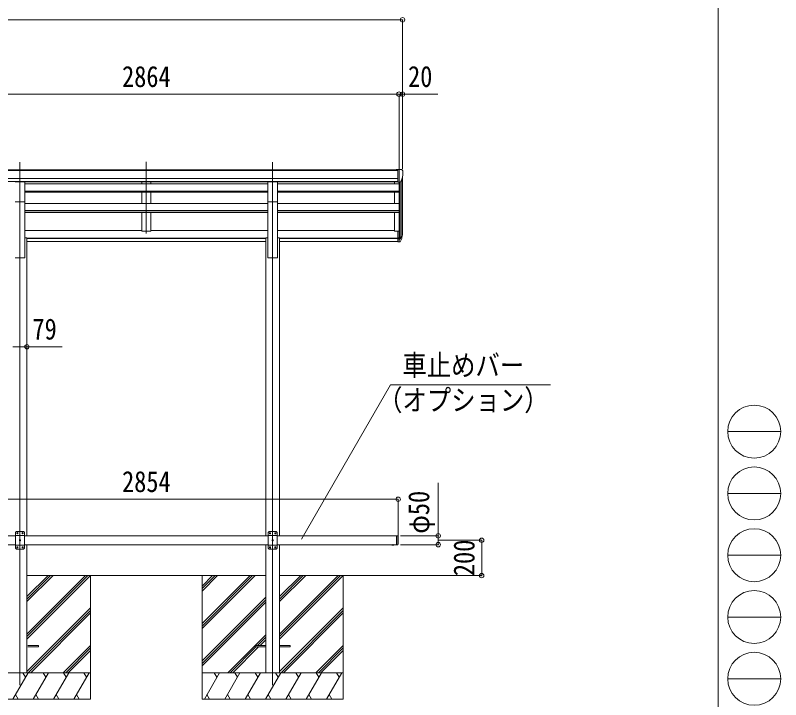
# Model space of a CAD drawing. Units: millimetres at full size. Extents: x -6988 to 7066, y -4877 to 4823.
# Drawn here: x 2728 to 7066, y -2420 to 1456 of the extents above; entities that cross this region are included whole.
import ezdxf
from ezdxf.enums import TextEntityAlignment as Align

# ---------------------------------------------------------------- set-up
doc = ezdxf.new("R2010")
doc.units = ezdxf.units.MM
doc.header["$LTSCALE"] = 25
doc.header["$PDMODE"] = 32
doc.header["$PDSIZE"] = 25
for name, color, linetype, lineweight in [('0-0_0', 7, 'Continuous', 9), ('0-1_本体', 4, 'Continuous', 9), ('0-2_部品', 7, 'Continuous', 9), ('0-4_TABLE1', 3, 'Continuous', 9), ('0-5_DIM1', 3, 'Continuous', 9), ('0-8_PARTS2', 2, 'Continuous', 9), ('0-A_寸法', 6, 'Continuous', 9), ('F-0_240', 7, 'Continuous', 9)]:
    doc.layers.add(name, color=color, linetype=linetype, lineweight=lineweight)
doc.styles.add('ＭＳ ゴシック', font='')
doc.styles.get('ＭＳ ゴシック').set_extended_font_data('MS Gothic')

msp = doc.modelspace()

# ---------------------------------------------------------------- linework, layer by layer
at = {"layer": '0-0_0'}
for p, q in [((2794.19, -1717.53), (4147.19, -1717.53)), ((2794.19, -2077.4), (3154.06, -1717.53)), ((2794.19, -2049.11), (3125.77, -1717.53)), ((2794.19, -2063.25), (3139.91, -1717.53)), ((2794.19, -1865.27), (2941.92, -1717.53)), ((2794.19, -1851.12), (2927.78, -1717.53)), ((2794.19, -1836.98), (2913.64, -1717.53)), ((3154.79, -1717.53), (3154.79, -2417.53)), ((3786.79, -1717.53), (3786.79, -2417.53)), ((3786.79, -1989.03), (4058.29, -1717.53)), ((3786.79, -2003.17), (4072.44, -1717.53)), ((3786.79, -2017.32), (4086.58, -1717.53)), ((3786.79, -1776.9), (3846.16, -1717.53)), ((3786.79, -1791.04), (3860.3, -1717.53)), ((3786.79, -1805.19), (3874.45, -1717.53)), ((4226.19, -2077.4), (4586.06, -1717.53)), ((4226.19, -2049.11), (4557.77, -1717.53)), ((4226.19, -2063.25), (4571.91, -1717.53)), ((4226.19, -1865.27), (4373.92, -1717.53)), ((4226.19, -1851.12), (4359.78, -1717.53)), ((4226.19, -1836.98), (4345.64, -1717.53)), ((4226.19, -1717.53), (5124.69, -1717.53)), ((4586.79, -1717.53), (4586.79, -2417.53)), ((3786.79, -2201.16), (4147.19, -1840.77)), ((3786.79, -2215.31), (4147.19, -1854.91)), ((2794.19, -2261.24), (3154.79, -1900.64)), ((3786.79, -2229.45), (4147.19, -1869.05)), ((4226.19, -2261.24), (4586.79, -1900.64)), ((2802.04, -2267.53), (3154.79, -1914.78)), ((2816.19, -2267.53), (3154.79, -1928.93)), ((4234.04, -2267.53), (4586.79, -1914.78)), ((4248.19, -2267.53), (4586.79, -1928.93)), ((3932.56, -2267.53), (4147.19, -2052.9)), ((4101.2, -2113.03), (4147.19, -2067.04)), ((4115.34, -2113.03), (4147.19, -2081.19)), ((3000.03, -2267.53), (3154.79, -2112.77)), ((3946.7, -2267.53), (4092.2, -2122.03)), ((3960.84, -2267.53), (4106.34, -2122.03)), ((4432.03, -2267.53), (4586.79, -2112.77)), ((3014.17, -2267.53), (3154.79, -2126.92)), ((3028.32, -2267.53), (3154.79, -2141.06)), ((4446.17, -2267.53), (4586.79, -2126.92)), ((4460.32, -2267.53), (4586.79, -2141.06)), ((3154.79, -2267.53), (2354.79, -2267.53)), ((2713.91, -2417.53), (2800.51, -2267.53)), ((2785.51, -2293.51), (2770.51, -2267.53)), ((2829.38, -2417.53), (2915.98, -2267.53)), ((2900.98, -2293.51), (2885.98, -2267.53)), ((2944.85, -2417.53), (3031.45, -2267.53)), ((3001.45, -2267.53), (3016.45, -2293.51)), ((3060.32, -2417.53), (3146.92, -2267.53)), ((3116.92, -2267.53), (3131.92, -2293.51)), ((4586.79, -2267.53), (3786.79, -2267.53)), ((3799.5, -2417.53), (3886.1, -2267.53)), ((3871.1, -2293.51), (3856.1, -2267.53)), ((3914.97, -2417.53), (4001.57, -2267.53)), ((3986.57, -2293.51), (3971.57, -2267.53)), ((4030.44, -2417.53), (4117.04, -2267.53)), ((4102.04, -2293.51), (4087.04, -2267.53)), ((4145.91, -2417.53), (4232.51, -2267.53)), ((4217.51, -2293.51), (4202.51, -2267.53)), ((4261.38, -2417.53), (4347.98, -2267.53)), ((4332.98, -2293.51), (4317.98, -2267.53)), ((4376.85, -2417.53), (4463.45, -2267.53)), ((4433.45, -2267.53), (4448.45, -2293.51)), ((4492.32, -2417.53), (4578.92, -2267.53)), ((4548.92, -2267.53), (4563.92, -2293.51)), ((2354.79, -2417.53), (3154.79, -2417.53)), ((2728.91, -2391.55), (2743.9, -2417.53)), ((2844.37, -2391.55), (2859.37, -2417.53)), ((2959.84, -2391.55), (2974.84, -2417.53)), ((3075.31, -2391.55), (3090.31, -2417.53)), ((3786.79, -2417.53), (4586.79, -2417.53)), ((3814.49, -2391.55), (3829.49, -2417.53)), ((3929.96, -2391.55), (3944.96, -2417.53)), ((4045.44, -2391.55), (4060.43, -2417.53)), ((4160.91, -2391.55), (4175.9, -2417.53)), ((4276.37, -2391.55), (4291.37, -2417.53)), ((4391.84, -2391.55), (4406.84, -2417.53)), ((4507.31, -2391.55), (4522.31, -2417.53))]:
    msp.add_line(p, q, dxfattribs=at)
at = {"layer": '0-1_本体'}
for p, q in [((2045.19, 581.11), (4896.19, 581.11)), ((2045.19, 575.77), (4896.19, 575.77)), ((2045.19, 532.24), (4896.19, 532.24)), ((4918.4, 525.56), (4918.4, 207.33)), ((4922.69, 231.6), (4922.69, 544.36)), ((2045.19, 514.57), (4896.19, 514.57)), ((2782.29, 512.19), (4159.19, 512.19)), ((2782.29, 500.94), (4159.19, 500.94)), ((3445.79, 512.13), (3445.79, 500.94)), ((3495.79, 512.13), (3495.79, 500.94)), ((4214.19, 512.19), (4896.19, 512.19)), ((4214.19, 500.94), (4902.69, 500.94)), ((4877.69, 500.94), (4877.69, 512.19)), ((4902.69, 509.73), (4902.69, 233.77)), ((4908.69, 510.21), (4908.69, 189.33)), ((2782.29, 459.01), (4159.19, 459.01)), ((2782.29, 457.51), (4159.19, 457.51)), ((2782.29, 453.31), (4159.19, 453.31)), ((3445.79, 453.31), (3445.79, 389.58)), ((3495.79, 453.31), (3495.79, 389.58)), ((4214.19, 459.01), (4902.69, 459.01)), ((4214.19, 457.51), (4902.69, 457.51)), ((4214.19, 453.31), (4902.69, 453.31)), ((4877.69, 389.58), (4877.69, 453.31)), ((2782.29, 82.36), (2782.29, 399.15)), ((4159.19, 399.15), (4159.19, 82.36)), ((4214.19, 82.36), (4214.19, 399.15)), ((2782.29, 350.14), (4159.19, 350.14)), ((2782.29, 348.66), (4159.19, 348.66)), ((2782.3, 389.58), (4159.2, 389.58)), ((4214.19, 350.14), (4902.69, 350.14)), ((4214.19, 348.66), (4902.69, 348.66)), ((4214.2, 389.58), (4902.69, 389.58)), ((2782.29, 339.41), (4159.19, 339.41)), ((3445.79, 339.41), (3445.79, 232.92)), ((3495.79, 339.41), (3495.79, 232.92)), ((4214.19, 339.41), (4902.69, 339.41)), ((4877.69, 232.94), (4877.69, 339.41)), ((2782.29, 237.74), (3445.79, 237.74)), ((3445.79, 232.92), (3495.79, 232.92)), ((3495.79, 237.74), (4159.19, 237.74)), ((4214.19, 237.74), (4877.69, 237.74)), ((4896.19, 232.94), (4877.69, 232.94)), ((2782.29, 194.93), (2794.29, 194.93)), ((2794.29, 194.93), (2794.29, -1492.53)), ((2794.29, 193.65), (4147.19, 193.65)), ((2794.29, 192.25), (4147.19, 192.25)), ((2794.29, 174.88), (4147.19, 174.88)), ((4147.19, 194.93), (4147.19, -1492.53)), ((4147.19, 194.93), (4159.19, 194.93)), ((4214.19, 194.93), (4226.19, 194.93)), ((4226.19, 194.93), (4226.19, -1492.53)), ((4226.19, 193.65), (4896.19, 193.65)), ((4226.19, 192.25), (4896.19, 192.25)), ((4226.19, 174.88), (4896.19, 174.88)), ((2727.29, 82.36), (2782.29, 82.36)), ((4159.19, 82.36), (4214.19, 82.36)), ((2794.29, -1542.53), (2794.29, -2267.53)), ((4147.19, -1542.53), (4147.19, -2267.53)), ((4226.19, -1542.53), (4226.19, -2267.53)), ((2799.99, -2113.03), (2860.59, -2113.03)), ((2799.99, -2122.03), (2860.59, -2122.03)), ((2860.59, -2113.03), (2860.59, -2122.03)), ((4086.79, -2113.03), (4086.79, -2122.03)), ((4086.79, -2113.03), (4147.19, -2113.03)), ((4086.79, -2122.03), (4147.19, -2122.03)), ((4226.19, -2113.03), (4286.79, -2113.03)), ((4226.19, -2122.03), (4286.79, -2122.03)), ((4286.79, -2113.03), (4286.79, -2122.03))]:
    msp.add_line(p, q, dxfattribs=at)
at = {"layer": '0-2_部品'}
for p, q in [((4896.19, 582.72), (4886.19, 582.63)), ((4886.19, 581.11), (4886.19, 582.63)), ((4896.19, 510.73), (4896.19, 582.72)), ((4914.69, 582.72), (4896.19, 582.72)), ((4902.69, 509.73), (4902.69, 582.72)), ((4914.69, 582.72), (4917.02, 582.58)), ((4917.78, 582.15), (4921.84, 576.34)), ((4924.69, 573.35), (4924.69, 572.72)), ((4910.31, 511.55), (4919.59, 527.61)), ((2727.29, 512.88), (2782.29, 512.88)), ((2782.29, 398.72), (2782.29, 512.88)), ((4159.19, 512.88), (4214.19, 512.88)), ((4159.19, 398.72), (4159.19, 512.88)), ((4214.19, 398.72), (4214.19, 512.88)), ((4896.19, 510.73), (4902.69, 510.73)), ((4902.69, 509.73), (4907.9, 510.05)), ((2727.29, 398.72), (2782.29, 398.72)), ((4159.19, 398.72), (4214.19, 398.72)), ((4896.19, 233.77), (4896.19, 172.7)), ((4896.19, 233.77), (4902.69, 233.77)), ((4902.69, 233.77), (4902.69, 171.88)), ((4896.19, 195.45), (4902.69, 195.45)), ((4896.19, 190.05), (4902.69, 190.05)), ((4902.69, 189.05), (4907.82, 189.05)), ((4902.69, 187.05), (4907.53, 187.05)), ((4909.12, 189.8), (4918.88, 208.22)), ((4920.3, 207.73), (4910.13, 188.55)), ((4917.71, 190.87), (4910.13, 173.38)), ((4896.19, 172.7), (4902.69, 172.7)), ((4902.69, 171.88), (4907.53, 171.88))]:
    msp.add_line(p, q, dxfattribs=at)
for centre, radius, start, end in [((4916.96, 581.58), 1, 35, 86.5), ((4722.69, 572.72), 202, 347.09739, 0), ((4921.69, 573.35), 3, 0, 87), ((4907.71, 513.05), 3, 273.5, 330), ((4789.47, 226.95), 133.22, 344.28698, 356.72013), ((4834.74, 234.17), 88.05, 342.78929, 2.77608), ((4834.03, 229.89), 89.07, 345.58812, 5.50424), ((4907.53, 190.05), 3, 270, 330), ((4907.82, 190.55), 1.5, 270, 330), ((4907.53, 174.88), 3, 270, 330)]:
    msp.add_arc(centre, radius, start, end, dxfattribs=at)
at = {"layer": '0-4_TABLE1'}
for p, q in [((2053.69, -1492.53), (2729.79, -1492.53)), ((2779.79, -1492.53), (4161.69, -1492.53)), ((4211.69, -1492.53), (4887.69, -1492.53)), ((2053.69, -1542.53), (2729.79, -1542.53)), ((2779.79, -1542.53), (4161.69, -1542.53)), ((4211.69, -1542.53), (4887.69, -1542.53))]:
    msp.add_line(p, q, dxfattribs=at)
at = {"layer": '0-5_DIM1'}
for p, q in [((2734.79, -1467.53), (2729.79, -1472.53)), ((2729.79, -1472.53), (2729.79, -1562.53)), ((2774.79, -1467.53), (2734.79, -1467.53)), ((2774.79, -1467.53), (2779.79, -1472.53)), ((2779.79, -1562.53), (2779.79, -1472.53)), ((4166.79, -1468.06), (4161.79, -1473.06)), ((4161.79, -1473.06), (4161.79, -1563.06)), ((4206.79, -1468.06), (4166.79, -1468.06)), ((4206.79, -1468.06), (4211.79, -1473.06)), ((4211.79, -1563.06), (4211.79, -1473.06)), ((2779.79, -1490.23), (2729.79, -1490.23)), ((2738.53, -1477.11), (2737.69, -1477.11)), ((2741.05, -1477.95), (2741.89, -1477.95)), ((2753.53, -1517.11), (2752.69, -1517.11)), ((2756.05, -1517.95), (2756.89, -1517.95)), ((2768.53, -1477.11), (2767.69, -1477.11)), ((2771.05, -1477.95), (2771.89, -1477.95)), ((2874.59, -1492.53), (2874.59, -1492.43)), ((4211.79, -1490.76), (4161.79, -1490.76)), ((4170.53, -1477.64), (4169.69, -1477.64)), ((4173.05, -1478.48), (4173.89, -1478.48)), ((4185.53, -1517.64), (4184.69, -1517.64)), ((4200.53, -1477.64), (4199.69, -1477.64)), ((4203.05, -1478.48), (4203.89, -1478.48)), ((4887.69, -1492.53), (4887.69, -1542.53)), ((4887.69, -1492.53), (4895.69, -1492.53)), ((4895.69, -1492.53), (4895.69, -1542.53)), ((4897.69, -1494.53), (4895.69, -1492.53)), ((4897.69, -1494.53), (4897.69, -1540.53)), ((2779.79, -1544.83), (2729.79, -1544.83)), ((2738.53, -1557.11), (2737.69, -1557.11)), ((2741.05, -1557.95), (2741.89, -1557.95)), ((2768.53, -1557.11), (2767.69, -1557.11)), ((2771.05, -1557.95), (2771.89, -1557.95)), ((4211.79, -1545.36), (4161.79, -1545.36)), ((4170.53, -1557.64), (4169.69, -1557.64)), ((4173.05, -1558.48), (4173.89, -1558.48)), ((4188.05, -1518.48), (4188.89, -1518.48)), ((4200.53, -1557.64), (4199.69, -1557.64)), ((4203.05, -1558.48), (4203.89, -1558.48)), ((4861.79, -1542.53), (4873.59, -1542.53)), ((4861.79, -1542.53), (4861.79, -1543.04)), ((4861.79, -1543.04), (4873.59, -1543.04)), ((4865.19, -1542.53), (4870.19, -1542.53)), ((4873.59, -1542.53), (4873.59, -1543.04)), ((4887.69, -1542.53), (4895.69, -1542.53)), ((4897.69, -1540.53), (4895.69, -1542.53)), ((2734.79, -1567.53), (2729.79, -1562.53)), ((2734.79, -1567.53), (2774.79, -1567.53)), ((2774.79, -1567.53), (2779.79, -1562.53)), ((4166.79, -1568.06), (4161.79, -1563.06)), ((4166.79, -1568.06), (4206.79, -1568.06)), ((4206.79, -1568.06), (4211.79, -1563.06))]:
    msp.add_line(p, q, dxfattribs=at)
for points in [[(2737.69, -1477.11), (2737.69, -1477.95), (2738.53, -1477.95)], [(2740.21, -1476.27), (2740.21, -1475.43), (2739.37, -1475.43), (2739.37, -1476.27)], [(2739.37, -1478.79), (2739.37, -1479.63), (2740.21, -1479.63), (2740.21, -1478.79)], [(2741.89, -1477.95), (2741.89, -1477.11), (2741.05, -1477.11)], [(2752.69, -1517.11), (2752.69, -1517.95), (2753.53, -1517.95)], [(2755.21, -1516.27), (2755.21, -1515.43), (2754.37, -1515.43), (2754.37, -1516.27)], [(2756.89, -1517.95), (2756.89, -1517.11), (2756.05, -1517.11)], [(2767.69, -1477.11), (2767.69, -1477.95), (2768.53, -1477.95)], [(2770.21, -1476.27), (2770.21, -1475.43), (2769.37, -1475.43), (2769.37, -1476.27)], [(2769.37, -1478.79), (2769.37, -1479.63), (2770.21, -1479.63), (2770.21, -1478.79)], [(2771.89, -1477.95), (2771.89, -1477.11), (2771.05, -1477.11)], [(4169.69, -1477.64), (4169.69, -1478.48), (4170.53, -1478.48)], [(4172.21, -1476.8), (4172.21, -1475.96), (4171.37, -1475.96), (4171.37, -1476.8)], [(4171.37, -1479.32), (4171.37, -1480.16), (4172.21, -1480.16), (4172.21, -1479.32)], [(4173.89, -1478.48), (4173.89, -1477.64), (4173.05, -1477.64)], [(4184.69, -1517.64), (4184.69, -1518.48), (4185.53, -1518.48)], [(4187.21, -1516.8), (4187.21, -1515.96), (4186.37, -1515.96), (4186.37, -1516.8)], [(4188.89, -1518.48), (4188.89, -1517.64), (4188.05, -1517.64)], [(4199.69, -1477.64), (4199.69, -1478.48), (4200.53, -1478.48)], [(4202.21, -1476.8), (4202.21, -1475.96), (4201.37, -1475.96), (4201.37, -1476.8)], [(4201.37, -1479.32), (4201.37, -1480.16), (4202.21, -1480.16), (4202.21, -1479.32)], [(4203.89, -1478.48), (4203.89, -1477.64), (4203.05, -1477.64)], [(2737.69, -1557.11), (2737.69, -1557.95), (2738.53, -1557.95)], [(2740.21, -1556.27), (2740.21, -1555.43), (2739.37, -1555.43), (2739.37, -1556.27)], [(2739.37, -1558.79), (2739.37, -1559.63), (2740.21, -1559.63), (2740.21, -1558.79)], [(2741.89, -1557.95), (2741.89, -1557.11), (2741.05, -1557.11)], [(2754.37, -1518.79), (2754.37, -1519.63), (2755.21, -1519.63), (2755.21, -1518.79)], [(2767.69, -1557.11), (2767.69, -1557.95), (2768.53, -1557.95)], [(2770.21, -1556.27), (2770.21, -1555.43), (2769.37, -1555.43), (2769.37, -1556.27)], [(2769.37, -1558.79), (2769.37, -1559.63), (2770.21, -1559.63), (2770.21, -1558.79)], [(2771.89, -1557.95), (2771.89, -1557.11), (2771.05, -1557.11)], [(4169.69, -1557.64), (4169.69, -1558.48), (4170.53, -1558.48)], [(4172.21, -1556.8), (4172.21, -1555.96), (4171.37, -1555.96), (4171.37, -1556.8)], [(4171.37, -1559.32), (4171.37, -1560.16), (4172.21, -1560.16), (4172.21, -1559.32)], [(4173.89, -1558.48), (4173.89, -1557.64), (4173.05, -1557.64)], [(4186.37, -1519.32), (4186.37, -1520.16), (4187.21, -1520.16), (4187.21, -1519.32)], [(4199.69, -1557.64), (4199.69, -1558.48), (4200.53, -1558.48)], [(4202.21, -1556.8), (4202.21, -1555.96), (4201.37, -1555.96), (4201.37, -1556.8)], [(4201.37, -1559.32), (4201.37, -1560.16), (4202.21, -1560.16), (4202.21, -1559.32)], [(4203.89, -1558.48), (4203.89, -1557.64), (4203.05, -1557.64)], [(4865.24, -1545.25), (4866.54, -1542.58), (4867.69, -1541.97)], [(4870.14, -1545.25), (4868.84, -1542.58), (4867.69, -1541.97)]]:
    msp.add_lwpolyline(points, dxfattribs=at)
for centre in [(2739.79, -1477.53), (2769.79, -1477.53), (4171.79, -1478.06), (4201.79, -1478.06), (2754.79, -1517.53), (4186.79, -1518.06), (2739.79, -1557.53), (2769.79, -1557.53), (4171.79, -1558.06), (4201.79, -1558.06)]:
    msp.add_circle(centre, 3.5, dxfattribs=at)
for centre, radius, start, end in [((2738.53, -1476.27), 0.84, 270, 0), ((2738.53, -1478.79), 0.84, 0, 90), ((2741.05, -1476.27), 0.84, 180, 270), ((2741.05, -1478.79), 0.84, 90, 180), ((2753.53, -1516.27), 0.84, 270, 0), ((2753.53, -1518.79), 0.84, 0, 90), ((2756.05, -1516.27), 0.84, 180, 270), ((2756.05, -1518.79), 0.84, 90, 180), ((2768.53, -1476.27), 0.84, 270, 0), ((2768.53, -1478.79), 0.84, 0, 90), ((2771.05, -1476.27), 0.84, 180, 270), ((2771.05, -1478.79), 0.84, 90, 180), ((4170.53, -1476.8), 0.84, 270, 0), ((4170.53, -1479.32), 0.84, 0, 90), ((4173.05, -1476.8), 0.84, 180, 270), ((4173.05, -1479.32), 0.84, 90, 180), ((4185.53, -1516.8), 0.84, 270, 0), ((4188.05, -1516.8), 0.84, 180, 270), ((4200.53, -1476.8), 0.84, 270, 0), ((4200.53, -1479.32), 0.84, 0, 90), ((4203.05, -1476.8), 0.84, 180, 270), ((4203.05, -1479.32), 0.84, 90, 180), ((2738.53, -1556.27), 0.84, 270, 0), ((2738.53, -1558.79), 0.84, 0, 90), ((2741.05, -1556.27), 0.84, 180, 270), ((2741.05, -1558.79), 0.84, 90, 180), ((2768.53, -1556.27), 0.84, 270, 0), ((2768.53, -1558.79), 0.84, 0, 90), ((2771.05, -1556.27), 0.84, 180, 270), ((2771.05, -1558.79), 0.84, 90, 180), ((4170.53, -1556.8), 0.84, 270, 0), ((4170.53, -1559.32), 0.84, 0, 90), ((4173.05, -1556.8), 0.84, 180, 270), ((4173.05, -1559.32), 0.84, 90, 180), ((4185.53, -1519.32), 0.84, 0, 90), ((4188.05, -1519.32), 0.84, 90, 180), ((4200.53, -1556.8), 0.84, 270, 0), ((4200.53, -1559.32), 0.84, 0, 90), ((4203.05, -1556.8), 0.84, 180, 270), ((4203.05, -1559.32), 0.84, 90, 180), ((4867.69, -1537.61), 8.02, 222.61678, 317.38322)]:
    msp.add_arc(centre, radius, start, end, dxfattribs=at)
at = {"layer": '0-8_PARTS2'}
for p, q in [((2754.69, 624.63), (2754.69, -2338.82)), ((3470.79, 626.05), (3470.79, 219.26)), ((4186.69, 624.63), (4186.69, -2338.82))]:
    msp.add_line(p, q, dxfattribs=at)
at = {"layer": '0-A_寸法'}
for p, q in [((-129.31, 1429.96), (4922.69, 1429.96)), ((4922.69, 1429.96), (4922.69, 1008.92)), ((2038.69, 1008.92), (4902.69, 1008.92)), ((4902.69, 1008.92), (4902.69, 586.29)), ((4902.69, 1008.92), (4922.69, 1008.92)), ((4922.69, 1008.92), (4922.69, 586.29)), ((4922.69, 1008.92), (5122.69, 1008.92)), ((2715.19, -421.48), (2794.19, -421.48)), ((2794.19, -421.48), (2994.19, -421.48)), ((4350.4, -1511.48), (4854.81, -637.82)), ((4854.81, -637.82), (5761.49, -637.82)), ((5124.69, -1492.53), (5124.69, -1192.53)), ((2043.69, -1285.22), (4897.69, -1285.22)), ((4897.69, -1285.22), (4897.69, -1489.85)), ((5124.69, -1492.53), (4912, -1492.53)), ((5124.69, -1542.53), (5124.69, -1492.53)), ((5371.15, -1517.53), (5124.69, -1517.53)), ((5371.15, -1717.53), (5371.15, -1517.53)), ((5124.69, -1542.53), (4912, -1542.53)), ((5371.15, -1717.53), (5124.69, -1717.53))]:
    msp.add_line(p, q, dxfattribs=at)
for p in [(4922.69, 1429.96), (4902.69, 1008.92), (4922.69, 1008.92), (2794.19, -421.48), (4897.69, -1285.22), (5124.69, -1492.53), (5371.15, -1517.53), (5124.69, -1542.53), (5371.15, -1717.53)]:
    msp.add_point(p, dxfattribs=at)
at = {"layer": 'F-0_240', "color": 5}
msp.add_line((6712.12, 4822.79), (6712.12, -4877.21), dxfattribs=at)
at = {"layer": 'F-0_240', "color": 4}
for p, q in [((6765.55, -902.21), (7065.55, -902.21)), ((6765.55, -1252.21), (7065.55, -1252.21)), ((6765.55, -1602.21), (7065.55, -1602.21)), ((6765.55, -1952.21), (7065.55, -1952.21)), ((6765.55, -2302.21), (7065.55, -2302.21))]:
    msp.add_line(p, q, dxfattribs=at)
for centre in [(6915.55, -902.21), (6915.55, -1252.21), (6915.55, -1602.21), (6915.55, -1952.21), (6915.55, -2302.21)]:
    msp.add_circle(centre, 150, dxfattribs=at)

# ---------------------------------------------------------------- texts
at = {"layer": '0-A_寸法', "color": 7, "style": 'ＭＳ ゴシック', "width": 0.85}
for s, p in [('2864', (3333.19, 1013.92)), ('20', (4953.94, 1013.92)), ('79', (2825.44, -416.48)), ('車止めバー', (4921.55, -621.69)), ('（オプション）', (4784.05, -818.8)), ('2854', (3333.19, -1280.22))]:
    msp.add_text(s, height=119.1, dxfattribs=at).set_placement(p, align=Align.BOTTOM_LEFT)
for s, p in [('φ50', (5109.69, -1480.03)), ('200', (5366.15, -1720.66))]:
    msp.add_text(s, height=119.1, rotation=90, dxfattribs=at).set_placement(p, align=Align.BOTTOM_LEFT)

doc.saveas('drawing.dxf')
